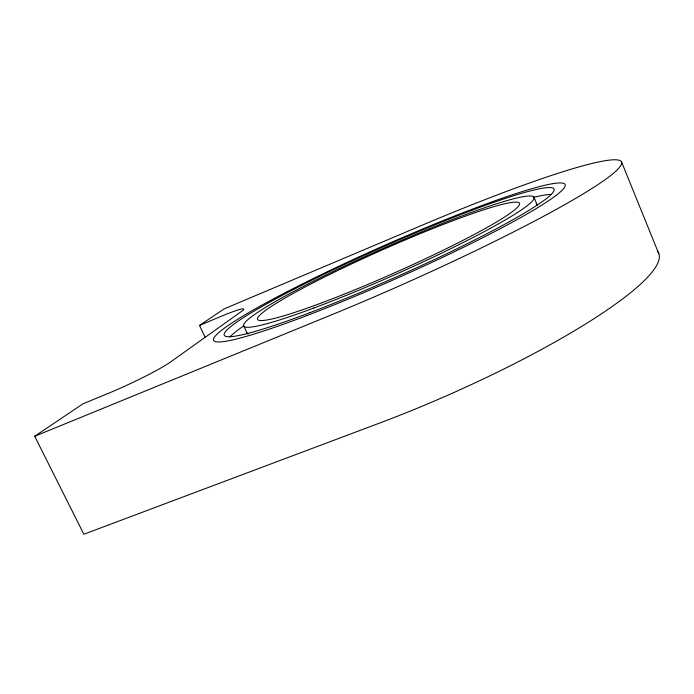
<?xml version="1.0" encoding="UTF-8"?>
<svg xmlns="http://www.w3.org/2000/svg" width="694" height="694" viewBox="0 0 694 694"><rect width="100%" height="100%" fill="white"/><g stroke="black" fill="none" stroke-linecap="round" stroke-linejoin="round"><path stroke-width="1.04" d="M657.418 251.228A249.554 44.85 -23.8 0 1 379.41 423.149L83.853 534.25L34.7 436.266L82.933 403.83L108.377 393.333A50.601 4.459 -25.2 0 0 171.002 361.669L241.573 311.354A41.519 3.149 -24.7 0 0 219.755 316.924L199.516 325.434L205.051 337.171M199.516 325.434L224.093 308.908L424.32 224.301A252.59 23.301 -23.9 0 1 616.923 170.16A252.59 23.301 -23.9 0 1 330.474 315.267L34.7 436.266M243.924 326.345L247.177 333.337M533.929 197.191L536.913 204.305M621.668 162.188L658.832 253.77M229.905 336.989A180.188 17.671 -23.9 0 1 243.82 325.85M533.677 197.313A180.188 17.671 -23.9 0 1 550.949 194.424M248.166 333.988A158.622 15.511 -23.9 0 1 246.786 332.435M536.176 203.559A158.622 15.511 -23.9 0 1 537.069 205.32M307.234 315.432A192.212 17.541 -23.9 0 0 565.107 184.561A192.212 17.541 -23.9 0 0 295.774 287.273A192.212 17.541 -23.9 0 0 307.234 315.432M309.81 312.699A180.353 16.43 -23.9 0 0 554.133 189.306A180.353 16.43 -23.9 0 0 303.547 284.349A180.353 16.43 -23.9 0 0 309.81 312.699M322.294 302.636A143.198 12.978 -23.9 0 0 519.598 203.871A143.198 12.978 -23.9 0 0 323.89 277.357A143.198 12.978 -23.9 0 0 322.294 302.636M313.87 308.015A158.779 14.418 -23.9 0 0 534.059 198.146A158.779 14.418 -23.9 0 0 318.52 278.684A158.779 14.418 -23.9 0 0 313.87 308.015"/></g></svg>
